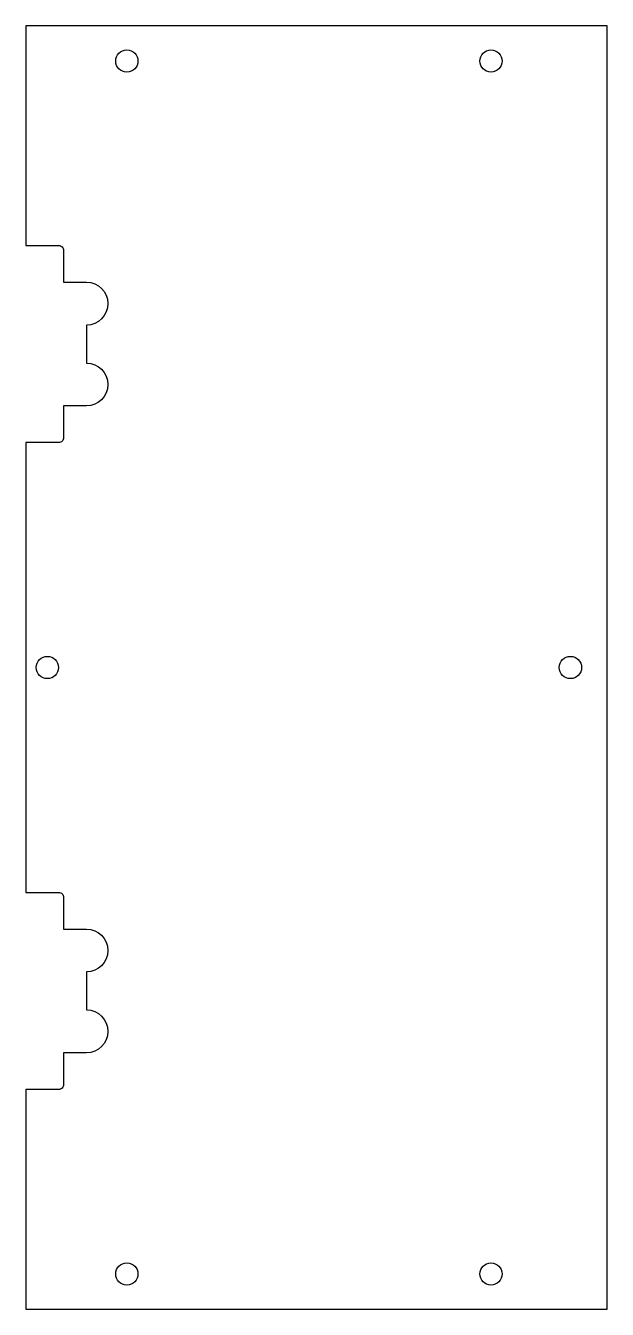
# Model space of a CAD drawing. Header units: metres. Extents: x -0.112 to 0.003, y -0.127 to 0.127.
import ezdxf

# ---------------------------------------------------------------- set-up
doc = ezdxf.new("R2010")
doc.units = ezdxf.units.M
doc.layers.get('0').update_dxf_attribs({"linetype": 'CONTINUOUS'})

msp = doc.modelspace()

# ---------------------------------------------------------------- linework, layer by layer
msp.add_lwpolyline([(-0.112, 0.0835), (-0.1055, 0.0835, -0.414214), (-0.1045, 0.0825), (-0.1045, 0.07625), (-0.1, 0.07625, -1), (-0.1, 0.06775), (-0.1, 0.06025, -1), (-0.1, 0.05175), (-0.1045, 0.05175), (-0.1045, 0.0455, -0.414214), (-0.1055, 0.0445), (-0.112, 0.0445), (-0.112, -0.0445), (-0.1055, -0.0445, -0.414214), (-0.1045, -0.0455), (-0.1045, -0.05175), (-0.1, -0.05175, -1), (-0.1, -0.06025), (-0.1, -0.06775, -1), (-0.1, -0.07625), (-0.1045, -0.07625), (-0.1045, -0.0825, -0.414214), (-0.1055, -0.0835), (-0.112, -0.0835), (-0.112, -0.127), (0.003, -0.127), (0.003, 0.127), (-0.112, 0.127)], format="xyb", close=True)
for centre in [(-0.092, 0.12), (-0.02, 0.12), (-0.10771, 0), (-0.00429, 0), (-0.092, -0.12), (-0.02, -0.12)]:
    msp.add_circle(centre, 0.0022)

doc.saveas('drawing.dxf')
